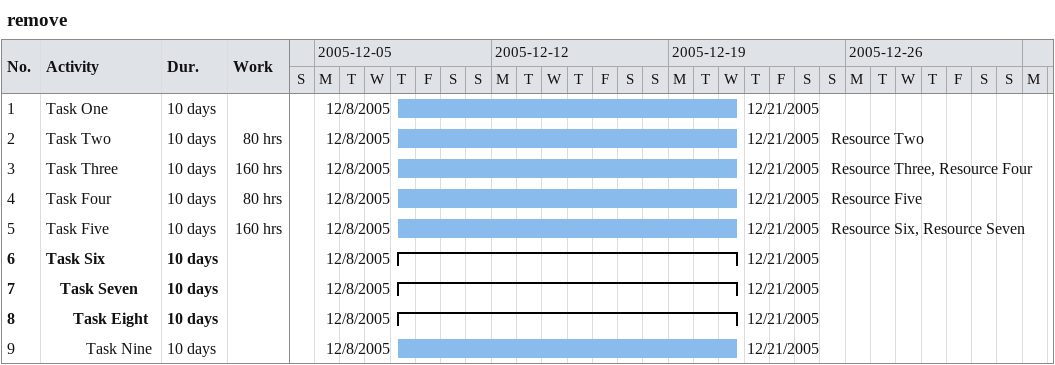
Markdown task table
remove

| ID | Level | Task | Duration | Start | Finish | Resources | Work (h) |
|---|---|---|---|---|---|---|---|
| 1 | 1 | Task One | 10d | 2005-12-08 | 2005-12-21 |  |  |
| 2 | 1 | Task Two | 10d | 2005-12-08 | 2005-12-21 | Resource Two | 80 |
| 3 | 1 | Task Three | 10d | 2005-12-08 | 2005-12-21 | Resource Three, Resource Four | 160 |
| 4 | 1 | Task Four | 10d | 2005-12-08 | 2005-12-21 | Resource Five | 80 |
| 5 | 1 | Task Five | 10d | 2005-12-08 | 2005-12-21 | Resource Six, Resource Seven | 160 |
| 6 | 1 | **Task Six** | 10d | 2005-12-08 | 2005-12-21 |  |  |
| 7 | 2 | **Task Seven** | 10d | 2005-12-08 | 2005-12-21 |  |  |
| 8 | 3 | **Task Eight** | 10d | 2005-12-08 | 2005-12-21 |  |  |
| 9 | 4 | Task Nine | 10d | 2005-12-08 | 2005-12-21 |  |  |
